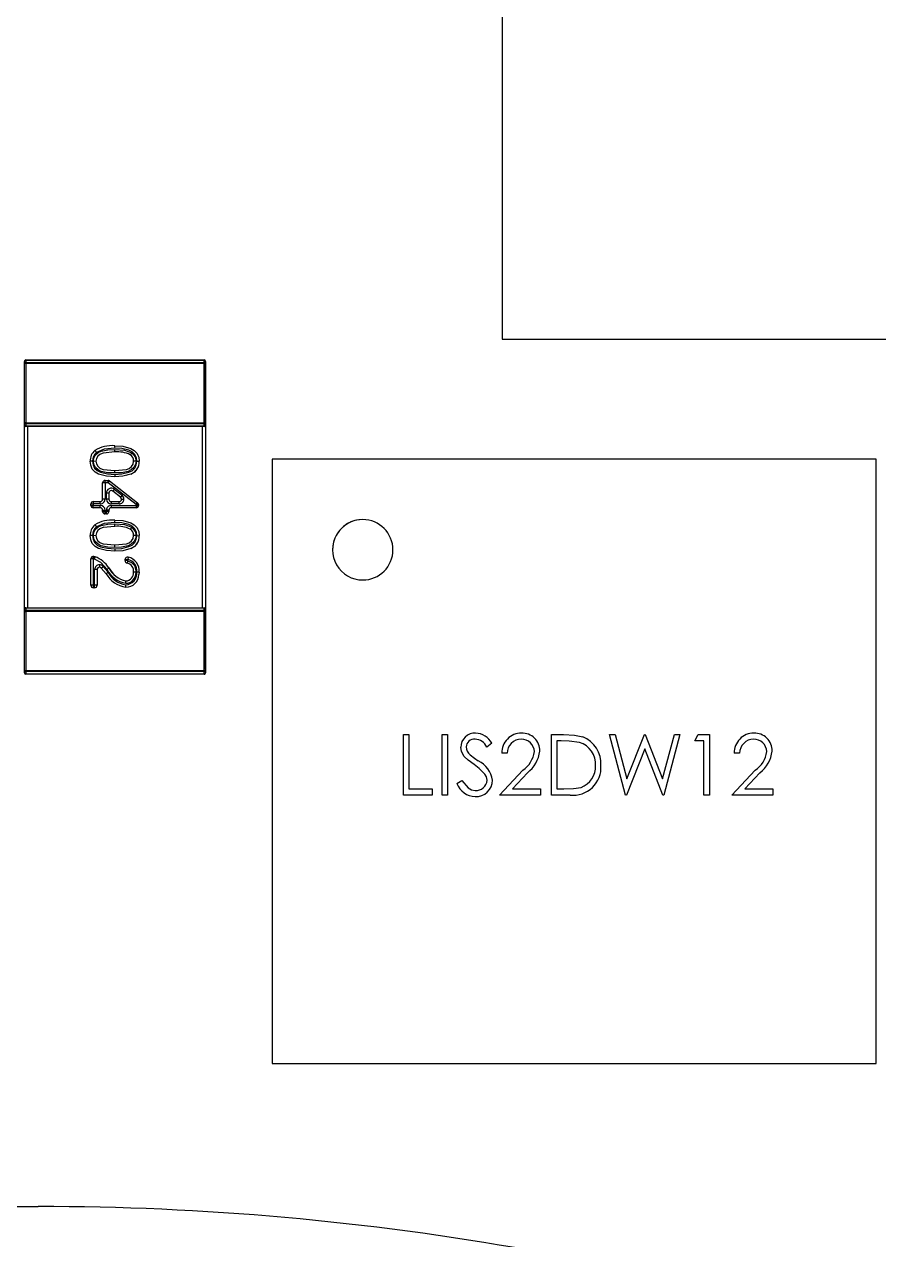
# Model space of a CAD drawing. Extents: x 2.55 to 7.7, y 3.55 to 4.51.
# Drawn here: x 4.9175 to 5.0289, y 3.8023 to 3.9607 of the extents above; entities that cross this region are included whole.
import ezdxf

# ---------------------------------------------------------------- set-up
doc = ezdxf.new("R2010")
doc.units = 0
doc.header["$MEASUREMENT"] = 0
doc.layers.get('0').update_dxf_attribs({"linetype": 'CONTINUOUS'})

msp = doc.modelspace()

# ---------------------------------------------------------------- linework, layer by layer
at = {"color": 7, "linetype": 'CONTINUOUS'}
for p, q in [((4.9798039664, 3.9787184705), (4.9798039716, 3.9196633524)), ((4.9798039716, 3.9196633524), (5.0388590897, 3.9196633576)), ((4.9175205949, 3.9164816153), (4.9175205949, 3.9167600038)), ((4.917520595, 3.9087706758), (4.9175205949, 3.9164816153)), ((4.9177174453, 3.9164816153), (4.9175205949, 3.9164816153)), ((4.9177174453, 3.9168991981), (4.9177174453, 3.9169568542)), ((4.9177174453, 3.9169568542), (4.9409457918, 3.9169568545)), ((4.9177174453, 3.9168991981), (4.9177174453, 3.9166208096)), ((4.9409457918, 3.9168991983), (4.9177174453, 3.9168991981)), ((4.9177174453, 3.9164816153), (4.9177174453, 3.9166208096)), ((4.9177174453, 3.9166208096), (4.9409457918, 3.9166208098)), ((4.9409457918, 3.9164816156), (4.9177174453, 3.9164816153)), ((4.9177174453, 3.9164816153), (4.9177174454, 3.9087706758)), ((4.9409457918, 3.9169568545), (4.9409457918, 3.9168991983)), ((4.9409457918, 3.9166208098), (4.9409457918, 3.9168991983)), ((4.9409457918, 3.9166208098), (4.9409457918, 3.9164816156)), ((4.9409457919, 3.908770676), (4.9409457918, 3.9164816156)), ((4.9411426422, 3.9164816156), (4.9409457918, 3.9164816156)), ((4.9411426422, 3.9167600041), (4.9411426422, 3.9164816156)), ((4.9411426422, 3.9164816156), (4.9411426423, 3.908770676)), ((4.9411426423, 3.9084922876), (4.9411426422, 3.9163663033)), ((4.9411426426, 3.9163663033), (4.9411426426, 3.9167600041)), ((4.9177174454, 3.9087706758), (4.917520595, 3.9087706758)), ((4.917520595, 3.9084922873), (4.917520595, 3.9087706758)), ((4.9175205954, 3.8841981507), (4.9175205951, 3.9087706758)), ((4.9177174454, 3.9086314815), (4.9177174454, 3.9087706758)), ((4.9177174454, 3.9087706758), (4.9409457919, 3.908770676)), ((4.9409457919, 3.9086314818), (4.9177174454, 3.9086314815)), ((4.9177174454, 3.9086314815), (4.9177174454, 3.908353093)), ((4.9177174454, 3.908353093), (4.9409457919, 3.9083530933)), ((4.9177174454, 3.908353093), (4.9177174454, 3.9082954369)), ((4.9409457919, 3.9082954372), (4.9177174454, 3.9082954369)), ((4.9179142958, 3.9082954369), (4.9179142962, 3.8846733896)), ((4.9407489418, 3.8846733899), (4.9407489415, 3.9082954372)), ((4.9409457919, 3.908770676), (4.9409457919, 3.9086314818)), ((4.9411426423, 3.908770676), (4.9409457919, 3.908770676)), ((4.9409457919, 3.9083530933), (4.9409457919, 3.9086314818)), ((4.9409457919, 3.9082954372), (4.9409457919, 3.9083530933)), ((4.9411426423, 3.908770676), (4.9411426423, 3.9084922876)), ((4.9411426423, 3.9084922876), (4.9411426426, 3.8844765395)), ((4.9267082086, 3.9051597112), (4.9269033234, 3.9049117278)), ((4.9292912391, 3.9049641227), (4.929294903, 3.9052791144)), ((4.9307659542, 3.9055983888), (4.9309766812, 3.9055426948)), ((4.9264164796, 3.9037575248), (4.9261015553, 3.9037527402)), ((4.9268280104, 3.9037607099), (4.9265135636, 3.9037427476)), ((4.9315034457, 3.9048584182), (4.9313228362, 3.9045994447)), ((4.9320694841, 3.9037607235), (4.9317543928, 3.9037615687)), ((4.9321659832, 3.903747837), (4.9324809058, 3.9037527307)), ((5.0285413754, 3.9040309116), (4.9498012179, 3.9040308978)), ((4.9498012179, 3.9040308978), (4.9498012317, 3.8252907403)), ((5.0285413892, 3.8252907541), (5.0285413754, 3.9040309116)), ((4.9292862825, 3.9020487538), (4.9292887151, 3.9017338026)), ((4.9292891855, 3.9022263682), (4.929291239, 3.9025413221)), ((4.9309742629, 3.9019662809), (4.9307642024, 3.9019081234)), ((4.9280313967, 3.9009342418), (4.927716436, 3.9009342418)), ((4.9277164361, 3.8988183524), (4.927716436, 3.9009342418)), ((4.9280313967, 3.9009342418), (4.9280313967, 3.9012492024)), ((4.9280313967, 3.9012492024), (4.9284167256, 3.9012492024)), ((4.9280313967, 3.9009342418), (4.9280313967, 3.8988183524)), ((4.9284167256, 3.9009342418), (4.9280313967, 3.9009342418)), ((4.9284167256, 3.9009342418), (4.9284167256, 3.9012492024)), ((4.9284167256, 3.9009342418), (4.9286090115, 3.9011836938)), ((4.9320855053, 3.8981062241), (4.9284167256, 3.9009342418)), ((4.9286090115, 3.9011836938), (4.9322777913, 3.8983556762)), ((4.9280313967, 3.8988183524), (4.9277164361, 3.8988183524)), ((4.9282090668, 3.8988183524), (4.9282090668, 3.8996118655)), ((4.9285240274, 3.8996118655), (4.9282090668, 3.8996118655)), ((4.9285240274, 3.8988183524), (4.9282090668, 3.8988183524)), ((4.9285240274, 3.8996118655), (4.9285240274, 3.8988183524)), ((4.9292235672, 3.9001107639), (4.9290312776, 3.8998613147)), ((4.930060669, 3.8990678017), (4.9290312776, 3.8998613147)), ((4.9292235672, 3.9001107639), (4.9302529586, 3.8993172509)), ((4.9302529586, 3.8993172509), (4.930060669, 3.8990678017)), ((4.9301833401, 3.8988183524), (4.9304983007, 3.8988183524)), ((4.9261820125, 3.898010761), (4.9261820125, 3.8981884311)), ((4.9261820125, 3.8981884311), (4.9264969731, 3.8981884311)), ((4.9261820125, 3.898010761), (4.9264969731, 3.898010761)), ((4.9264969731, 3.8985033918), (4.9274014754, 3.8985033918)), ((4.9264969731, 3.8985033918), (4.9264969731, 3.8981884311)), ((4.9264969731, 3.8981884311), (4.9264969731, 3.898010761)), ((4.9274014754, 3.8981884311), (4.9264969731, 3.8981884311)), ((4.9264969731, 3.898010761), (4.9274014754, 3.898010761)), ((4.9264969731, 3.8976958004), (4.9264969731, 3.898010761)), ((4.9274014754, 3.8976958004), (4.9264969731, 3.8976958004)), ((4.9274014754, 3.8981884311), (4.9274014754, 3.8985033918)), ((4.9274014754, 3.8976958004), (4.9274014754, 3.898010761)), ((4.9277164361, 3.8972031697), (4.9277164361, 3.8973808398)), ((4.9277164361, 3.8973808398), (4.9280313967, 3.8973808398)), ((4.9277164361, 3.8972031697), (4.9280313967, 3.8972031697)), ((4.9280313967, 3.8973808398), (4.9280313967, 3.8972031697)), ((4.9280313967, 3.8972031697), (4.9282090668, 3.8972031697)), ((4.9280313967, 3.8968882091), (4.9280313967, 3.8972031697)), ((4.9282090668, 3.8972031697), (4.9282090668, 3.8973808398)), ((4.9285240274, 3.8973808398), (4.9282090668, 3.8973808398)), ((4.9282090668, 3.8968882091), (4.9282090668, 3.8972031697)), ((4.9285240274, 3.8972031697), (4.9282090668, 3.8972031697)), ((4.9285240274, 3.8973808398), (4.9285240274, 3.8972031697)), ((4.9288389881, 3.8985033918), (4.9298683795, 3.8985033918)), ((4.9288389881, 3.8985033918), (4.928838988, 3.8981884312)), ((4.9298683794, 3.8981884312), (4.928838988, 3.8981884312)), ((4.928838988, 3.8980107611), (4.9320855053, 3.8980107611)), ((4.928838988, 3.8980107611), (4.9288389881, 3.8976958004)), ((4.9320855053, 3.8976958005), (4.9288389881, 3.8976958004)), ((4.9298683794, 3.8981884312), (4.9298683795, 3.8985033918)), ((4.9320855053, 3.8981062241), (4.9322777913, 3.8983556762)), ((4.9320855053, 3.8980107611), (4.9320855053, 3.8981062241)), ((4.9320855053, 3.8981062241), (4.932400466, 3.8981062241)), ((4.9320855053, 3.8980107611), (4.932400466, 3.8980107611)), ((4.9320855053, 3.8980107611), (4.9320855053, 3.8976958005)), ((4.932400466, 3.8981062241), (4.932400466, 3.8980107611)), ((4.9282090668, 3.8968882091), (4.9280313967, 3.8968882091)), ((4.9292912393, 3.8952730264), (4.9292949032, 3.8955880181)), ((4.9264164797, 3.8940664285), (4.9261015554, 3.8940616439)), ((4.9268280105, 3.8940696136), (4.9265135637, 3.8940516513)), ((4.9267082088, 3.8954686149), (4.9269033235, 3.8952206315)), ((4.9315034458, 3.8951673219), (4.9313228363, 3.8949083484)), ((4.9320694842, 3.8940696272), (4.9317543929, 3.8940704724)), ((4.9321659833, 3.8940567407), (4.9324809059, 3.8940616344)), ((4.9292891856, 3.8925352719), (4.9292912391, 3.8928502258)), ((4.9261820126, 3.8875928325), (4.9261820126, 3.8910542952)), ((4.9264969732, 3.8910542952), (4.9261820126, 3.8910542952)), ((4.9264969732, 3.8913692558), (4.9265611679, 3.8913626444)), ((4.9264969732, 3.8910542952), (4.9265611679, 3.8913626444)), ((4.9264969732, 3.8910542952), (4.9264969732, 3.8875928325)), ((4.9266462181, 3.8910120889), (4.9267422113, 3.8913118315)), ((4.9292862827, 3.8923576575), (4.9292887152, 3.8920427063)), ((4.9306550322, 3.890820909), (4.9306715013, 3.8909855994)), ((4.9309684297, 3.8907895692), (4.9306550322, 3.890820909)), ((4.9306715013, 3.8909855994), (4.9309848988, 3.8909542597)), ((4.930974263, 3.8922751846), (4.9307642025, 3.8922170271)), ((4.9309684297, 3.8907895692), (4.9309052825, 3.8904810038)), ((4.9309848988, 3.8909542597), (4.9309684297, 3.8907895692)), ((4.9310535801, 3.8912616407), (4.9309848988, 3.8909542597)), ((4.9266746433, 3.8875928325), (4.9266746433, 3.8896366953)), ((4.9269896039, 3.8896366954), (4.9266746433, 3.8896366953)), ((4.9269896039, 3.8896366954), (4.926989604, 3.8875928325)), ((4.9273045646, 3.8902666166), (4.9273045646, 3.889951656)), ((4.9275430029, 3.8898424801), (4.9277814413, 3.8900482648)), ((4.9281580877, 3.8891063092), (4.9275430029, 3.8898424801)), ((4.9281580877, 3.8891063092), (4.9283976134, 3.8893108273)), ((4.9282911179, 3.8896639499), (4.9285378026, 3.8898595569)), ((4.9320692611, 3.8893068824), (4.931754393, 3.8893145164)), ((4.9324812252, 3.8892968503), (4.9321663322, 3.8892903236)), ((4.9307271021, 3.8878513561), (4.9307348089, 3.8881662224)), ((4.9307423801, 3.8873586311), (4.9307364788, 3.8876735364)), ((4.9264969732, 3.8875928325), (4.9261820126, 3.8875928325)), ((4.9264969732, 3.8875928325), (4.9266746433, 3.8875928325)), ((4.9264969732, 3.8875928325), (4.9264969732, 3.8872778719)), ((4.9266746433, 3.8872778719), (4.9264969732, 3.8872778719)), ((4.9266746433, 3.8872778719), (4.9266746433, 3.8875928325)), ((4.926989604, 3.8875928325), (4.9266746433, 3.8875928325)), ((4.9175205953, 3.8841981507), (4.9175205953, 3.8844765392)), ((4.9177174457, 3.8846157335), (4.9177174457, 3.8846733896)), ((4.9177174457, 3.8846733896), (4.9409457922, 3.8846733899)), ((4.9177174457, 3.8846157335), (4.9177174457, 3.884337345)), ((4.9409457922, 3.8846157338), (4.9177174457, 3.8846157335)), ((4.9409457922, 3.8846157338), (4.9409457922, 3.8846733899)), ((4.9409457922, 3.8843373453), (4.9409457922, 3.8846157338)), ((4.9411426426, 3.8844765395), (4.9411426426, 3.884198151)), ((4.9411426427, 3.8766025238), (4.9411426426, 3.8844765395)), ((4.9175205953, 3.8841981507), (4.9177174457, 3.8841981507)), ((4.9175205954, 3.8764872112), (4.9175205953, 3.8841981507)), ((4.9177174457, 3.8841981507), (4.9177174457, 3.884337345)), ((4.9177174457, 3.884337345), (4.9409457922, 3.8843373453)), ((4.9177174457, 3.8841981507), (4.9177174458, 3.8764872112)), ((4.9409457922, 3.884198151), (4.9177174457, 3.8841981507)), ((4.9409457922, 3.884198151), (4.9409457922, 3.8843373453)), ((4.9409457922, 3.8764872115), (4.9409457922, 3.884198151)), ((4.9409457922, 3.884198151), (4.9411426426, 3.884198151)), ((4.9411426426, 3.884198151), (4.9411426426, 3.8764872115)), ((4.941142643, 3.8766025238), (4.9411426431, 3.876208823)), ((4.9175205954, 3.8764872112), (4.9177174458, 3.8764872112)), ((4.9175205954, 3.8762088227), (4.9175205954, 3.8764872112)), ((4.9177174458, 3.8764872112), (4.9409457922, 3.8764872115)), ((4.9177174458, 3.876348017), (4.9177174458, 3.8764872112)), ((4.9409457922, 3.8763480172), (4.9177174458, 3.876348017)), ((4.9177174458, 3.876348017), (4.9177174458, 3.8760696285)), ((4.9177174458, 3.8760696285), (4.9409457923, 3.8760696287)), ((4.9177174458, 3.8760119723), (4.9177174458, 3.8760696285)), ((4.9409457923, 3.8760119726), (4.9177174458, 3.8760119723)), ((4.9409457922, 3.8764872115), (4.9411426426, 3.8764872115)), ((4.9409457922, 3.8763480172), (4.9409457922, 3.8764872115)), ((4.9409457923, 3.8760696287), (4.9409457922, 3.8763480172)), ((4.9409457923, 3.8760119726), (4.9409457923, 3.8760696287)), ((4.9411426426, 3.8764872115), (4.9411426427, 3.876208823)), ((4.9669156351, 3.8681330148), (4.9676222776, 3.8681330149)), ((4.9669156365, 3.8602589991), (4.9669156351, 3.8681330148)), ((4.9676222776, 3.8681330149), (4.9676222788, 3.8610665905)), ((4.9719630811, 3.8681330157), (4.9726697235, 3.8681330158)), ((4.9719630825, 3.8602589999), (4.9719630811, 3.8681330157)), ((4.9726697235, 3.8681330158), (4.9726697249, 3.8602590001)), ((4.9861968788, 3.8681330182), (4.9877868243, 3.8681330185)), ((4.9861968802, 3.8602590024), (4.9861968788, 3.8681330182)), ((4.9874571631, 3.867325427), (4.9869035214, 3.8673254269)), ((4.9869035214, 3.8673254269), (4.9869035225, 3.8610665939)), ((4.9937680478, 3.8681330195), (4.9944983501, 3.8681330196)), ((4.9958627393, 3.8602590041), (4.9937680478, 3.8681330195)), ((4.9944983501, 3.8681330196), (4.9960393995, 3.8623584262)), ((4.9960393995, 3.8623584262), (4.9983312544, 3.8681330203)), ((4.9983312544, 3.8681330203), (4.9984337807, 3.8681330203)), ((4.9984337807, 3.8681330203), (5.0006830498, 3.8623978602)), ((5.0006830498, 3.8623978602), (5.0022319838, 3.868133021)), ((5.0029543995, 3.8681330211), (5.0008313189, 3.860259005)), ((5.0022319838, 3.868133021), (5.0029543995, 3.8681330211)), ((5.0048724291, 3.8673254301), (5.0053345858, 3.8681330215)), ((5.0060838162, 3.8673254303), (5.0048724291, 3.8673254301)), ((5.0053345858, 3.8681330215), (5.0067904585, 3.8681330218)), ((5.0060838174, 3.8602590059), (5.0060838162, 3.8673254303)), ((5.0067904585, 3.8681330218), (5.0067904598, 3.860259006)), ((4.9784238122, 3.8670020735), (4.9777849949, 3.866517834)), ((4.9804427908, 3.8657102431), (4.9797361484, 3.865710243)), ((4.998361224, 3.8662812386), (4.9959636882, 3.8602590041)), ((5.00073037, 3.860259005), (4.998361224, 3.8662812386)), ((5.0107274668, 3.8657102484), (5.0100208243, 3.8657102483)), ((4.9794333026, 3.8602590012), (4.9824870068, 3.8635177591)), ((4.9830895457, 3.86316917), (4.9811194648, 3.8610665929)), ((5.0097179785, 3.8602590065), (5.0127716828, 3.8635177644)), ((5.0133742217, 3.8631691753), (5.0114041408, 3.8610665982)), ((4.9676222788, 3.8610665905), (4.9706507464, 3.8610665911)), ((4.9706507464, 3.8610665911), (4.9706507465, 3.8602589997)), ((4.9738811117, 3.8617779661), (4.9745467436, 3.8621770299)), ((4.9811194648, 3.8610665929), (4.9847835952, 3.8610665935)), ((4.9847835952, 3.8610665935), (4.9847835953, 3.8602590022)), ((4.9869035225, 3.8610665939), (4.9878073308, 3.8610665941)), ((5.0114041408, 3.8610665982), (5.0150682711, 3.8610665988)), ((5.0150682711, 3.8610665988), (5.0150682713, 3.8602590075)), ((4.9706507465, 3.8602589997), (4.9669156365, 3.8602589991)), ((4.9726697249, 3.8602590001), (4.9719630825, 3.8602589999)), ((4.9847835953, 3.8602590022), (4.9794333026, 3.8602590012)), ((4.9886370049, 3.8602590029), (4.9861968802, 3.8602590024)), ((4.9959636882, 3.8602590041), (4.9958627393, 3.8602590041)), ((5.0008313189, 3.860259005), (5.00073037, 3.860259005)), ((5.0067904598, 3.860259006), (5.0060838174, 3.8602590059)), ((5.0150682713, 3.8602590075), (5.0097179785, 3.8602590065)), ((4.9498012317, 3.8252907403), (5.0285413892, 3.8252907541)), ((4.7661429555, 3.8066468044), (4.9193283965, 3.8066468044))]:
    msp.add_line(p, q, dxfattribs=at)
at = {"color": 8, "linetype": 'CONTINUOUS'}
msp.add_line((4.9324812252, 3.8892968503), (4.9324379262, 3.8889810219), dxfattribs=at)
at = {"color": 7, "linetype": 'CONTINUOUS', "flags": 128}
for points in [[(4.9265129004, 3.9037526057), (4.9265870478, 3.9041927924), (4.92680651, 3.904578566), (4.9271317993, 3.9048811548), (4.9275296817, 3.9050766034), (4.9284035853, 3.905242484), (4.9292949021, 3.9052791144)], [(4.92928587, 3.9054566789), (4.927903744, 3.9053280444), (4.9269033234, 3.9049117278)], [(4.9321659832, 3.903747837), (4.9321100967, 3.9042178199), (4.931912144, 3.9046455317), (4.9315716664, 3.904971589), (4.9311517723, 3.9051910985), (4.9302320341, 3.9054052479), (4.92928587, 3.9054566789)], [(4.9292887154, 3.905771714), (4.9303557074, 3.9057068149), (4.9313866362, 3.9054343459), (4.9318455096, 3.905161791), (4.9322074973, 3.9047713312), (4.9322672254, 3.9046331379)], [(4.9292949021, 3.9052791144), (4.930568646, 3.9051880774), (4.9315034457, 3.9048584182)], [(4.9292887155, 3.9017337572), (4.9282226361, 3.9017985058), (4.9271928677, 3.902071997), (4.9267342643, 3.9023438897), (4.9263725977, 3.9027341667), (4.9261627137, 3.9032231533), (4.9261012533, 3.9037527356)], [(4.9264164796, 3.9037575248), (4.9264722568, 3.9032856356), (4.9266701946, 3.9028565337), (4.9270104348, 3.902532002), (4.9274289945, 3.9023154382), (4.9283439494, 3.9021003684), (4.9292862825, 3.9020487538)], [(4.9292891855, 3.9022263682), (4.9284004293, 3.9022631175), (4.9275292078, 3.9024300479), (4.9271310696, 3.9026246988), (4.9268059825, 3.9029269709), (4.9265874032, 3.9033135222), (4.9265129004, 3.9037526057)], [(4.9292912391, 3.9049641227), (4.9277671473, 3.9048192467), (4.9276651821, 3.9047807757)], [(4.9292862825, 3.9020487538), (4.9302273745, 3.9020954608), (4.9311414968, 3.9023186255), (4.9315642716, 3.9025264724), (4.9319067377, 3.9028492934), (4.932104916, 3.9032782901), (4.9321659832, 3.903747837)], [(4.9320694841, 3.9037607235), (4.9319976746, 3.9033185638), (4.9317800085, 3.9029283759), (4.9314497186, 3.9026248437), (4.9310525902, 3.9024291625), (4.9301794495, 3.9022638535), (4.9292891855, 3.9022263682)], [(4.9292912392, 3.9025413486), (4.9308191328, 3.9026890702), (4.9311776143, 3.9028267978), (4.9314797218, 3.9030629355), (4.9316865152, 3.9033849348), (4.9317543928, 3.9037615687)], [(4.9315034457, 3.9048584182), (4.931956783, 3.9043100032), (4.9320694841, 3.9037607235)], [(4.9276656435, 3.9027253215), (4.9277675541, 3.902686706), (4.9292912392, 3.9025413486)], [(4.9313830552, 3.9020794596), (4.9303554766, 3.9017949631), (4.9292887155, 3.9017337572)], [(4.9265129005, 3.8940615093), (4.9265870479, 3.8945016961), (4.9268065101, 3.8948874697), (4.9271317994, 3.8951900585), (4.9275296818, 3.8953855071), (4.9284035855, 3.8955513877), (4.9292949022, 3.8955880181)], [(4.9292858702, 3.8957655826), (4.9279037441, 3.895636948), (4.9269033235, 3.8952206315)], [(4.9321659833, 3.8940567407), (4.9321100968, 3.8945267236), (4.9319121441, 3.8949544354), (4.9315716665, 3.8952804927), (4.9311517724, 3.8955000022), (4.9302320342, 3.8957141516), (4.9292858702, 3.8957655826)], [(4.9292887155, 3.8960806177), (4.9303557075, 3.8960157186), (4.9313866364, 3.8957432496), (4.9318455097, 3.8954706947), (4.9322074974, 3.8950802349), (4.9322672255, 3.8949420416)], [(4.9292949022, 3.8955880181), (4.9305686462, 3.8954969811), (4.9315034458, 3.8951673219)], [(4.9616122429, 3.8961568841), (4.9616122429, 3.8961568841)], [(4.9292887156, 3.8920426609), (4.9282226362, 3.8921074095), (4.9271928678, 3.8923809007), (4.9267342644, 3.8926527934), (4.9263725978, 3.8930430704), (4.9261627139, 3.893532057), (4.9261012534, 3.8940616393)], [(4.9264164797, 3.8940664285), (4.9264722569, 3.8935945393), (4.9266701948, 3.8931654374), (4.9270104349, 3.8928409057), (4.9274289946, 3.8926243419), (4.9283439495, 3.892409272), (4.9292862827, 3.8923576575)], [(4.9292891856, 3.8925352719), (4.9284004294, 3.8925720212), (4.9275292079, 3.8927389515), (4.9271310697, 3.8929336025), (4.9268059826, 3.8932358746), (4.9265874034, 3.8936224259), (4.9265129005, 3.8940615093)], [(4.9292912393, 3.8952730264), (4.9277671474, 3.8951281504), (4.9276651822, 3.8950896794)], [(4.9278748305, 3.8951449217), (4.9277671474, 3.8951281504), (4.9276651822, 3.8950896794)], [(4.9292862827, 3.8923576575), (4.9302273746, 3.8924043645), (4.9311414969, 3.8926275292), (4.9315642717, 3.8928353761), (4.9319067378, 3.8931581971), (4.9321049162, 3.8935871938), (4.9321659833, 3.8940567407)], [(4.9320694842, 3.8940696272), (4.9319976748, 3.8936274675), (4.9317800086, 3.8932372796), (4.9314497187, 3.8929337474), (4.9310525903, 3.8927380662), (4.9301794496, 3.8925727572), (4.9292891856, 3.8925352719)], [(4.9292912393, 3.8928502523), (4.9308191329, 3.8929979739), (4.9311776144, 3.8931357015), (4.931479722, 3.8933718392), (4.9316865153, 3.8936938385), (4.9317543929, 3.8940704724)], [(4.9315034458, 3.8951673219), (4.9319567831, 3.8946189069), (4.9320694842, 3.8940696272)], [(4.9276656436, 3.8930342252), (4.9277675543, 3.8929956097), (4.9292912393, 3.8928502523)], [(4.9313830553, 3.8923883633), (4.9303554767, 3.8921038668), (4.9292887156, 3.8920426609)], [(4.9266462261, 3.8910120864), (4.9265631694, 3.8910377375), (4.9264969732, 3.8910542952)], [(4.9265611679, 3.8913626444), (4.9266631932, 3.8913365693), (4.9267422791, 3.8913120431)], [(4.9265611679, 3.8913626444), (4.9266632073, 3.8913367196), (4.9267422791, 3.8913120431)], [(4.9282911154, 3.8896639529), (4.9274636748, 3.8905472556), (4.9266462261, 3.8910120864)], [(4.9309684297, 3.8907895692), (4.9314856194, 3.8905702451), (4.9318618797, 3.890155601), (4.9320692611, 3.8893068824)], [(4.9309848988, 3.8912692203), (4.9309875633, 3.891269209), (4.9310535801, 3.8912616407)], [(4.9277814413, 3.8900482648), (4.9281286933, 3.8896371198), (4.9283976134, 3.8893108273)], [(4.9898767826, 3.8671046017), (4.9885287383, 3.8672973721), (4.9874571631, 3.867325427)], [(4.9877868243, 3.8681330185), (4.9891989447, 3.8680701195), (4.9902853101, 3.8678491001)], [(4.9877868243, 3.8681330185), (4.9891989447, 3.8680701195), (4.9902853101, 3.8678491001)], [(4.9748259299, 3.8652985598), (4.9744757053, 3.8659339966), (4.9743858555, 3.8664973281)], [(4.9756114386, 3.8655130764), (4.9761979956, 3.8650659624), (4.9766698251, 3.8647291451)], [(4.9756114386, 3.8655130764), (4.9761979956, 3.8650659624), (4.9766698251, 3.8647291451)], [(4.9761161834, 3.8642275551), (4.9753643629, 3.8647935856), (4.9748259299, 3.8652985598)], [(4.9775357778, 3.8629720031), (4.9767821134, 3.8637211103), (4.9761161834, 3.8642275551)], [(4.9778181195, 3.862199113), (4.9777213285, 3.8626547737), (4.9775357778, 3.8629720031)], [(4.9745467436, 3.8621770299), (4.9753485466, 3.8611959836), (4.975784354, 3.8609521), (4.976275494, 3.8608646942)], [(4.9745467436, 3.8621770299), (4.9753485466, 3.8611959836), (4.975784354, 3.8609521), (4.976275494, 3.8608646942)], [(4.9878073308, 3.8610665941), (4.989075606, 3.8611081556), (4.9900581762, 3.861266915)], [(4.9878073308, 3.8610665941), (4.989075606, 3.8611081556), (4.9900581762, 3.861266915)]]:
    msp.add_lwpolyline(points, dxfattribs=at)
at = {"color": 8, "linetype": 'CONTINUOUS', "flags": 128}
for points in [[(4.9322672254, 3.9046331379), (4.9324187412, 3.9042825748), (4.932481225, 3.9037527357)], [(4.9321815931, 3.9027047854), (4.931848762, 3.9023399788), (4.9313830552, 3.9020794596)], [(4.9322672255, 3.8949420416), (4.9324187414, 3.8945914785), (4.9324812251, 3.8940616394)], [(4.9321815932, 3.8930136891), (4.9318487621, 3.8926488825), (4.9313830553, 3.8923883633)]]:
    msp.add_lwpolyline(points, dxfattribs=at)
at = {"color": 7, "linetype": 'CONTINUOUS'}
for centre, radius, start, end in [((4.9177174453, 3.9167600038), 0.0001968503937011, 90.0000006833, 180.000002596), ((4.917692839, 3.9167252053), 0.0001757241159459, 81.9505329593, 168.5782494436), ((4.917692839, 3.9164468168), 0.0001757241159459, 81.950532959, 168.5782494436), ((4.9409457918, 3.9167600041), 0.0001968503937007, 2.596e-06, 90.0000006833), ((4.9409457922, 3.9167600041), 0.0001968503937011, 0, 89.9999560384), ((4.9409703981, 3.9167252055), 0.0001757241334904, 11.4217567597, 98.0494669099), ((4.9409703981, 3.916446817), 0.0001757241334897, 11.4217567596, 98.0494669103), ((4.9176928391, 3.9088054743), 0.0001757241159453, 191.4217519227, 278.0494684075), ((4.9176928391, 3.9085270858), 0.0001757241159459, 191.4217519229, 278.0494684077), ((4.9177174454, 3.9084922873), 0.0001968503937011, 180.000002596, 270.0000006833), ((4.9409703982, 3.9088054746), 0.0001757241334908, 261.9505344568, 348.5782446067), ((4.9409703982, 3.9085270861), 0.0001757241334926, 261.9505344572, 348.5782446062), ((4.9409457919, 3.9084922875), 0.0001968503937011, 270.0000006833, 2.596e-06), ((4.9409457919, 3.9084922875), 0.0001968503937007, 270.0000006835, 2.596e-06), ((4.9278277481, 3.9038423478), 0.0017288188948458, 130.3589973499, 182.9712224774), ((4.9289206993, 3.9015771042), 0.0042107228771891, 84.9859656939, 121.6980027199), ((4.932634255, 3.905583989), 0.003350802274789, 176.7883849124, 182.1774144775), ((4.9278363799, 3.9038383867), 0.0014222009282664, 131.0004653155, 183.2594169156), ((4.9296443625, 3.9010900637), 0.0038901194410756, 64.4390510802, 95.2081605662), ((4.9307450635, 3.9037717801), 0.0010093809464093, 359.420354759, 55.0820373575), ((4.9307855467, 3.9036686061), 0.0016977640949838, 290.6059280932, 2.8403502532), ((4.9309919226, 3.903611749), 0.0014959608793399, 322.6793584569, 5.407859559), ((4.9280313967, 3.9009342418), 0.0003149606299209, 90.0000006833, 180.000002596), ((4.9284167256, 3.9009342418), 0.0003149606299213, 52.373767042, 90.0000006831), ((4.9284167256, 3.9009342418), 0.0003149606299213, 52.373767042, 90.0000006833), ((4.9274014754, 3.8988183524), 0.0006299212598426, 270.0000006833, 2.596e-06), ((4.9274014754, 3.8988183524), 0.0003149606299218, 270.0000006833, 2.596e-06), ((4.928838988, 3.8996118655), 0.0006299212598426, 52.3729341724, 180.000002596), ((4.928838988, 3.8988183524), 0.0006299212598426, 180.000002596, 270.0000006833), ((4.928838988, 3.8996118655), 0.0003149606299218, 52.3729341723, 180.000002596), ((4.928838988, 3.8996118655), 0.0003149606299218, 90.0000013108, 180.000002596), ((4.9288389881, 3.8988183524), 0.0003149606299218, 180.000002596, 270.0000006833), ((4.9288389881, 3.8988183524), 0.0003149606299218, 180.000002596, 270.0000006833), ((4.9298683794, 3.8988183524), 0.0006299212598435, 270.0000006833, 2.596e-06), ((4.9298683794, 3.8988183524), 0.0003149606299218, 270.0000006833, 2.596e-06), ((4.9298683794, 3.8988183524), 0.0003149606299218, 2.596e-06, 52.3729341723), ((4.9298683794, 3.8988183524), 0.0006299212598435, 2.596e-06, 52.3729341722), ((4.9264969731, 3.8981884311), 0.0003149606299218, 90.0000006835, 180.000002596), ((4.9264969731, 3.898010761), 0.0003149606299213, 180.000002596, 270.0000006835), ((4.9274014754, 3.8973808398), 0.0006299212598426, 2.596e-06, 90.0000006832), ((4.9274014754, 3.8973808398), 0.0003149606299218, 2.596e-06, 90.0000006833), ((4.9280313967, 3.8972031697), 0.0003149606299218, 180.000002596, 270.0000006831), ((4.9288389881, 3.8973808398), 0.0006299212598426, 90.0000006832, 180.000002596), ((4.9282090668, 3.8972031697), 0.0003149606299218, 270.0000006835, 2.596e-06), ((4.9282090668, 3.8972031697), 0.0003149606299218, 270.0000006833, 2.596e-06), ((4.9288389881, 3.8973808398), 0.0003149606299218, 90.0000006833, 180.000002596), ((4.9288389881, 3.8973808398), 0.0003149606299218, 90.0000006833, 180.000002596), ((4.9320855053, 3.8980107611), 0.0003149606299218, 270.0000006833, 2.596e-06), ((4.9320855053, 3.8980107611), 0.0003149606299209, 270.0000006833, 2.596e-06), ((4.9320855053, 3.8981062241), 0.0003149606299218, 2.596e-06, 52.3737670445), ((4.9320855053, 3.8981062241), 0.0003149606299218, 2.596e-06, 52.3737670445), ((4.9289206994, 3.8918860079), 0.0042107228771935, 84.9859656946, 121.6980027206), ((4.9326342551, 3.8958928927), 0.0033508022764319, 176.7883849135, 182.1774144765), ((4.9616122436, 3.8922198762), 0.0039370078740162, 90.0000100179, 180.0000100179), ((4.9616122436, 3.8922198762), 0.0039370078740158, 90.0000100179, 270.0000100179), ((4.9616122436, 3.8922198762), 0.0039370078740158, 270.0000100179, 90.0000100179), ((4.9616122436, 3.8922198762), 0.0039370078740162, 1.00179e-05, 90.0000100179), ((4.9278277482, 3.8941512515), 0.0017288188947097, 130.3589973478, 182.9712224786), ((4.92783638, 3.8941472904), 0.0014222009281838, 131.000465314, 183.2594169161), ((4.9296443626, 3.8913989674), 0.0038901194406632, 64.4390510788, 95.2081605681), ((4.9307450636, 3.8940806838), 0.0010093809463791, 359.4203547579, 55.0820373584), ((4.9307855468, 3.8939775098), 0.0016977640949358, 290.605928092, 2.8403502544), ((4.9309919227, 3.8939206527), 0.0014959608797235, 322.6793585082, 5.4078595594), ((4.9264969732, 3.8910542952), 0.0003149606299457, 78.2396763597, 180.0000025941), ((4.9253733285, 3.8877834033), 0.0037848810244366, 33.2683311815, 68.7960285319), ((4.9309684298, 3.8907895692), 0.000314960629921, 174.2894075469, 258.4342304748), ((4.9309848988, 3.8909542597), 0.0003149606299213, 77.4046987555, 174.2894075469), ((4.9306575546, 3.889470447), 0.0015194914211758, 353.1920404117, 77.5592394618), ((4.9306561468, 3.8894717909), 0.0018334436167402, 354.524714552, 77.4806839352), ((4.9273045646, 3.8896366954), 0.0006299212599075, 90.0000006832, 180.000002596), ((4.9273045646, 3.8896366954), 0.0003149606299866, 90.0000006831, 180.000002596), ((4.9273045646, 3.8896366954), 0.0003149606299875, 90.0000013108, 180.000002596), ((4.9273045646, 3.8896366954), 0.0006299212598575, 40.7959043991, 90.0000006832), ((4.9273045646, 3.8896366954), 0.0003149606299217, 40.795904399, 90.0000006831), ((4.9313202746, 3.891191718), 0.0033926201323288, 206.7642234597, 259.9305357379), ((4.9311565345, 3.8907627615), 0.003117652751068, 207.7564352154, 262.2567262991), ((4.9313841579, 3.8912803822), 0.003181138973812, 206.5266577046, 258.2217365392), ((4.9314654326, 3.8913858214), 0.0033014585272758, 207.5339891597, 257.2144050842), ((4.9307191678, 3.8892052463), 0.0013539134946769, 270.335770211, 4.3051512009), ((4.9307014676, 3.889222624), 0.0010569276457279, 271.8077232202, 4.9877579822), ((4.9307065142, 3.8891406965), 0.0014674660777219, 271.1700170843, 5.8522139893), ((4.9306700609, 3.8894174948), 0.0010892109578048, 354.5749217439, 77.5284180751), ((4.9311746649, 3.890782387), 0.0034509382547339, 209.0575293393, 262.8038892237), ((4.930770141, 3.8890268138), 0.0016684137286391, 269.046603907, 358.4272398691), ((4.9264969732, 3.8875928325), 0.0003149606299218, 180.000002596, 270.0000006831), ((4.9266746433, 3.8875928325), 0.0003149606299218, 270.0000006833, 2.596e-06), ((4.9266746433, 3.8875928325), 0.0003149606299209, 270.0000006831, 2.596e-06), ((4.9177174457, 3.8844765392), 0.0001968503937011, 90.0000006833, 180.000002596), ((4.9176928394, 3.8844417407), 0.0001757241159469, 81.9505329591, 168.5782494432), ((4.9409457922, 3.8844765395), 0.0001968503937011, 2.596e-06, 90.0000006835), ((4.9409457922, 3.8844765395), 0.0001968503937011, 2.596e-06, 90.0000006833), ((4.9409703985, 3.8844417409), 0.0001757241334812, 11.421756757, 98.0494669124), ((4.9176928394, 3.8841633522), 0.000175724115957, 81.9505329624, 168.5782494402), ((4.9409703985, 3.8841633524), 0.00017572413349, 11.4217567597, 98.04946691), ((4.9176928395, 3.8765220098), 0.0001757241159568, 191.4217519263, 278.049468404), ((4.9176928395, 3.8762436213), 0.0001757241159574, 191.4217519262, 278.049468404), ((4.9177174458, 3.8762088227), 0.0001968503937011, 180.000002596, 270.0000006833), ((4.9409703985, 3.87652201), 0.0001757241334832, 261.9505344541, 348.578244609), ((4.9409703986, 3.8762436216), 0.0001757241334807, 261.9505344537, 348.5782446098), ((4.9409457923, 3.876208823), 0.0001968503937011, 270.0000006833, 2.596e-06), ((4.9409457927, 3.876208823), 0.0001968503937011, 270.0000006833, 0), ((4.9762483676, 3.8664738715), 0.0018626598795585, 87.6123316477, 179.2784510731), ((4.9761423782, 3.8664815339), 0.0010510192854644, 84.2815988735, 177.3322839093), ((4.9761646809, 3.8657255735), 0.0018036335866783, 26.0565491751, 87.3808598151), ((4.9762067062, 3.8658298138), 0.0025079377217707, 27.8669373515, 87.2743619184), ((4.9822931273, 3.8657770861), 0.0025578525265319, 89.7556448515, 181.4974528554), ((4.9822516859, 3.8657184816), 0.0018089138185015, 89.4909324432, 180.2609468833), ((4.9823288057, 3.8658804812), 0.0016479738904094, 1.7590991632, 92.1229676397), ((4.9823738342, 3.8660269268), 0.0023090436805766, 359.1869746932, 91.732209258), ((4.9890149416, 3.8642912842), 0.0029423672995114, 356.2377624627, 72.9679062866), ((4.988885509, 3.864338035), 0.0037798175611485, 356.3383562308, 68.2636815121), ((5.0125778033, 3.8657770914), 0.0025578525265323, 89.7556448515, 181.4974528554), ((5.0125363618, 3.8657184868), 0.0018089138185741, 89.4909324443, 180.260946881), ((5.0126134817, 3.8658804865), 0.0016479738904113, 1.7590991632, 92.1229676397), ((5.0126585101, 3.8660269321), 0.0023090436805789, 359.1869746933, 91.7322092579), ((4.97643357, 3.8665734652), 0.0013417617084982, 181.837055827, 232.2131766648), ((4.9805779792, 3.8663616217), 0.0034251920650388, 303.8726659258, 352.778724947), ((4.9805541827, 3.8664606337), 0.0041547322024657, 307.6064980769, 353.5535446756), ((5.0108626551, 3.866361627), 0.003425192064944, 303.8726659242, 352.7787249473), ((5.0108388586, 3.866460639), 0.0041547322024854, 307.606498077, 353.5535446755), ((4.9750849385, 3.8616246355), 0.0034856628612768, 9.3023310819, 62.9551851477), ((4.9890260919, 3.8638763324), 0.0036381948691722, 263.8607575266, 3.4716150806), ((4.9891498763, 3.8639224736), 0.0028065993802004, 288.8825971653, 3.5900925764), ((4.97636507, 3.8627079223), 0.002652332488611, 200.5251366208, 268.064611598), ((4.9763898696, 3.8622913413), 0.0014312245545226, 265.4163491095, 356.3052924144), ((4.9763327085, 3.8622492637), 0.0021929073555119, 268.5049477238, 358.4009858009), ((4.9193283965, 3.4441325715), 0.3625142328763271, 79.8276949176, 90)]:
    msp.add_arc(centre, radius, start, end, dxfattribs=at)
at = {"color": 8, "linetype": 'CONTINUOUS'}
for centre, radius, start, end in [((4.927913875, 3.903782782), 0.0010862051638286, 181.5851089894, 256.789402107), ((4.927911893, 3.9037250587), 0.0010841608146216, 103.1534223165, 178.5371690647), ((4.9279118931, 3.8940339624), 0.001084160814603, 103.1534223157, 178.5371690647), ((4.9279138751, 3.8940916857), 0.0010862051638367, 181.5851089888, 256.7894021067)]:
    msp.add_arc(centre, radius, start, end, dxfattribs=at)

doc.saveas('drawing.dxf')
